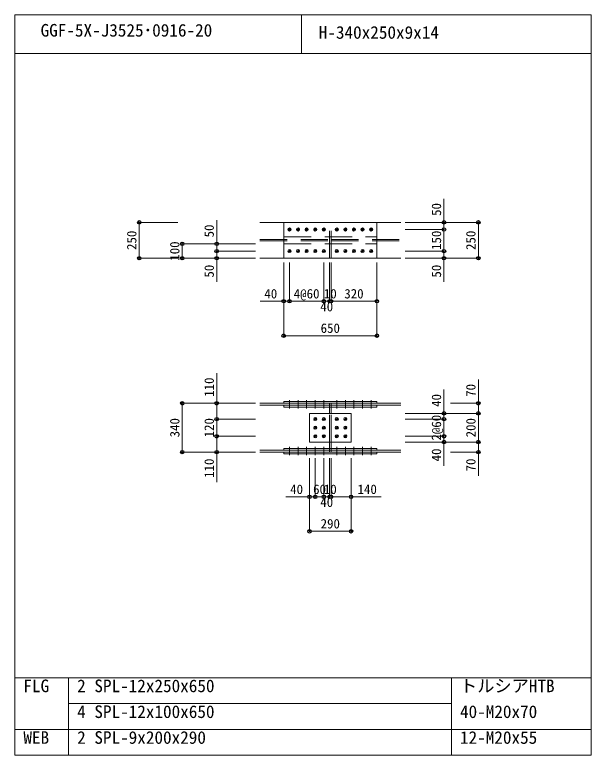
# Model space of a CAD drawing. Units: millimetres, scale not verified. Extents: x -8310 to 8310, y -4800 to 5700.
# Drawn here: x 90 to 4110, y -4800 to 360 of the extents above; entities that cross this region are included whole.
import ezdxf
from ezdxf.enums import TextEntityAlignment as Align

# ---------------------------------------------------------------- set-up
doc = ezdxf.new("R2010")
doc.units = ezdxf.units.MM
doc.header["$LTSCALE"] = 30
doc.header["$PDMODE"] = 32
doc.header["$PDSIZE"] = 24
doc.linetypes.add('USER2', pattern=[9.525, 6.35, -3.175])
doc.layers.add('0-0', color=7, linetype='Continuous')
doc.layers.add('0-2', color=7, linetype='Continuous')
for name, color, linetype, lineweight in [('0-1', 7, 'Continuous', 18), ('0-5', 7, 'Continuous', 18), ('0-6', 7, 'USER2', 18), ('0-8', 7, 'Continuous', 18), ('0-9', 7, 'Continuous', 18), ('0-A', 7, 'Continuous', 18), ('0-B', 7, 'Continuous', 18)]:
    doc.layers.add(name, color=color, linetype=linetype, lineweight=lineweight)
doc.styles.add('ＭＳ ゴシック', font='')
doc.styles.get('ＭＳ ゴシック').set_extended_font_data('MS Gothic')

msp = doc.modelspace()

# ---------------------------------------------------------------- linework, layer by layer
at = {"layer": '0-0'}
for p in [(958, -1086.5), (3083, -1086.5), (3323, -1086.5), (3083, -1136.5), (1258, -1236.5), (1498, -1236.5), (1498, -1286.5), (3083, -1286.5), (958, -1336.5), (1258, -1336.5), (1498, -1336.5), (3083, -1336.5), (3323, -1336.5), (1965.5, -1636.5), (2005.5, -1636.5), (2245.5, -1636.5), (2285.5, -1636.5), (2295.5, -1636.5), (2615.5, -1636.5), (1965.5, -1876.5), (2615.5, -1876.5), (1258, -2347.5), (1498, -2347.5), (3323, -2347.5), (3083, -2417.5), (3323, -2417.5), (1498, -2457.5), (3083, -2457.5), (1498, -2577.5), (3083, -2577.5), (3083, -2617.5), (3323, -2617.5), (1258, -2687.5), (1498, -2687.5), (3323, -2687.5), (2145.5, -2999.5), (2185.5, -2999.5), (2245.5, -2999.5), (2285.5, -2999.5), (2295.5, -2999.5), (2435.5, -2999.5), (2145.5, -3239.5), (2435.5, -3239.5)]:
    msp.add_point(p, dxfattribs=at)
at = {"layer": '0-1'}
for p, q in [((90, -4800), (90, 360)), ((90, 360), (4110, 360)), ((2090, 90), (2090, 360)), ((4110, -4800), (4110, 360)), ((90, 90), (4110, 90)), ((90, -4260), (4110, -4260)), ((465, -4800), (465, -4260)), ((3135, -4800), (3135, -4260)), ((465, -4440), (3135, -4440)), ((90, -4620), (4110, -4620)), ((90, -4800), (4110, -4800))]:
    msp.add_line(p, q, dxfattribs=at)
at = {"layer": '0-5'}
for p, q in [((1798, -1086.5), (2285.5, -1086.5)), ((1965.5, -1086.5), (2615.5, -1086.5)), ((1965.5, -1336.5), (1965.5, -1086.5)), ((2295.5, -1086.5), (2783, -1086.5)), ((1798, -1336.5), (2285.5, -1336.5)), ((2295.5, -1336.5), (2783, -1336.5)), ((1798, -2347.5), (2285.5, -2347.5)), ((1965.5, -2335.5), (2615.5, -2335.5)), ((1965.5, -2347.5), (1965.5, -2335.5)), ((1965.5, -2361.5), (2615.5, -2361.5)), ((1965.5, -2373.5), (1965.5, -2361.5)), ((2285.5, -2417.5), (2285.5, -2373.5)), ((2295.5, -2347.5), (2783, -2347.5)), ((2295.5, -2361.5), (2295.5, -2347.5)), ((2295.5, -2361.5), (2783, -2361.5)), ((2295.5, -2417.5), (2295.5, -2373.5)), ((2145.5, -2417.5), (2435.5, -2417.5)), ((2145.5, -2617.5), (2145.5, -2417.5)), ((2285.5, -2661.5), (2285.5, -2617.5)), ((2295.5, -2661.5), (2295.5, -2617.5)), ((1798, -2673.5), (2285.5, -2673.5)), ((1965.5, -2661.5), (2285.5, -2661.5)), ((1965.5, -2673.5), (1965.5, -2661.5)), ((1965.5, -2673.5), (2285.5, -2673.5)), ((2285.5, -2661.5), (2615.5, -2661.5)), ((2285.5, -2673.5), (2615.5, -2673.5)), ((2615.5, -2673.5), (2615.5, -2661.5)), ((1965.5, -2687.5), (2285.5, -2687.5)), ((1965.5, -2699.5), (1965.5, -2687.5)), ((1965.5, -2699.5), (2285.5, -2699.5)), ((2285.5, -2687.5), (2615.5, -2687.5)), ((2285.5, -2699.5), (2615.5, -2699.5)), ((2295.5, -2687.5), (2783, -2687.5)), ((2615.5, -2699.5), (2615.5, -2687.5))]:
    msp.add_line(p, q, dxfattribs=at)
for points in [[(1965.5, -1336.5), (2615.5, -1336.5), (2615.5, -1086.5)], [(1798, -2361.5), (2285.5, -2361.5), (2285.5, -2347.5)], [(1965.5, -2347.5), (2615.5, -2347.5), (2615.5, -2335.5)], [(1965.5, -2373.5), (2615.5, -2373.5), (2615.5, -2361.5)], [(2145.5, -2617.5), (2435.5, -2617.5), (2435.5, -2417.5)], [(1798, -2687.5), (2285.5, -2687.5), (2285.5, -2673.5)], [(2295.5, -2687.5), (2295.5, -2673.5), (2783, -2673.5)]]:
    msp.add_lwpolyline(points, dxfattribs=at)
at = {"layer": '0-6'}
for p, q in [((1965.5, -1086.5), (2615.5, -1086.5)), ((2285.5, -1336.5), (2285.5, -1086.5)), ((2295.5, -1336.5), (2295.5, -1086.5)), ((1965.5, -1186.5), (2615.5, -1186.5)), ((1798, -1207), (2285.5, -1207)), ((1798, -1216), (2285.5, -1216)), ((1965.5, -1236.5), (2615.5, -1236.5)), ((2295.5, -1207), (2783, -1207)), ((2295.5, -1216), (2783, -1216)), ((1965.5, -1336.5), (2615.5, -1336.5)), ((2285.5, -2373.5), (2285.5, -2361.5)), ((2295.5, -2373.5), (2295.5, -2361.5)), ((2285.5, -2617.5), (2285.5, -2417.5)), ((2295.5, -2617.5), (2295.5, -2417.5)), ((2285.5, -2673.5), (2285.5, -2661.5)), ((2295.5, -2673.5), (2295.5, -2661.5))]:
    msp.add_line(p, q, dxfattribs=at)
at = {"layer": '0-8'}
for p, q in [((1996.17, -1145.84), (2014.83, -1127.17)), ((2005.5, -1147.5), (2005.5, -1125.5)), ((2056.17, -1145.84), (2074.83, -1127.17)), ((2065.5, -1147.5), (2065.5, -1125.5)), ((2116.17, -1145.84), (2134.83, -1127.17)), ((2125.5, -1147.5), (2125.5, -1125.5)), ((2176.17, -1145.84), (2194.83, -1127.17)), ((2185.5, -1147.5), (2185.5, -1125.5)), ((2236.17, -1145.84), (2254.83, -1127.17)), ((2245.5, -1147.5), (2245.5, -1125.5)), ((2326.17, -1145.84), (2344.83, -1127.17)), ((2335.5, -1147.5), (2335.5, -1125.5)), ((2386.17, -1145.84), (2404.83, -1127.17)), ((2395.5, -1147.5), (2395.5, -1125.5)), ((2446.17, -1145.84), (2464.83, -1127.17)), ((2455.5, -1147.5), (2455.5, -1125.5)), ((2506.17, -1145.84), (2524.83, -1127.17)), ((2515.5, -1147.5), (2515.5, -1125.5)), ((2566.17, -1145.84), (2584.83, -1127.17)), ((2575.5, -1147.5), (2575.5, -1125.5)), ((1994.5, -1136.5), (2016.5, -1136.5)), ((2054.5, -1136.5), (2076.5, -1136.5)), ((2114.5, -1136.5), (2136.5, -1136.5)), ((2174.5, -1136.5), (2196.5, -1136.5)), ((2234.5, -1136.5), (2256.5, -1136.5)), ((2324.5, -1136.5), (2346.5, -1136.5)), ((2384.5, -1136.5), (2406.5, -1136.5)), ((2444.5, -1136.5), (2466.5, -1136.5)), ((2504.5, -1136.5), (2526.5, -1136.5)), ((2564.5, -1136.5), (2586.5, -1136.5)), ((1994.5, -1286.5), (2016.5, -1286.5)), ((1996.17, -1295.84), (2014.83, -1277.17)), ((2005.5, -1297.5), (2005.5, -1275.5)), ((2054.5, -1286.5), (2076.5, -1286.5)), ((2056.17, -1295.84), (2074.83, -1277.17)), ((2065.5, -1297.5), (2065.5, -1275.5)), ((2114.5, -1286.5), (2136.5, -1286.5)), ((2116.17, -1295.84), (2134.83, -1277.17)), ((2125.5, -1297.5), (2125.5, -1275.5)), ((2174.5, -1286.5), (2196.5, -1286.5)), ((2176.17, -1295.84), (2194.83, -1277.17)), ((2185.5, -1297.5), (2185.5, -1275.5)), ((2234.5, -1286.5), (2256.5, -1286.5)), ((2236.17, -1295.84), (2254.83, -1277.17)), ((2245.5, -1297.5), (2245.5, -1275.5)), ((2324.5, -1286.5), (2346.5, -1286.5)), ((2326.17, -1295.84), (2344.83, -1277.17)), ((2335.5, -1297.5), (2335.5, -1275.5)), ((2384.5, -1286.5), (2406.5, -1286.5)), ((2386.17, -1295.84), (2404.83, -1277.17)), ((2395.5, -1297.5), (2395.5, -1275.5)), ((2444.5, -1286.5), (2466.5, -1286.5)), ((2446.17, -1295.84), (2464.83, -1277.17)), ((2455.5, -1297.5), (2455.5, -1275.5)), ((2504.5, -1286.5), (2526.5, -1286.5)), ((2506.17, -1295.84), (2524.83, -1277.17)), ((2515.5, -1297.5), (2515.5, -1275.5)), ((2564.5, -1286.5), (2586.5, -1286.5)), ((2566.17, -1295.84), (2584.83, -1277.17)), ((2575.5, -1297.5), (2575.5, -1275.5)), ((2174.5, -2457.5), (2196.5, -2457.5)), ((2176.17, -2466.84), (2194.83, -2448.17)), ((2185.5, -2468.5), (2185.5, -2446.5)), ((2234.5, -2457.5), (2256.5, -2457.5)), ((2236.17, -2466.84), (2254.83, -2448.17)), ((2245.5, -2468.5), (2245.5, -2446.5)), ((2324.5, -2457.5), (2346.5, -2457.5)), ((2326.17, -2466.84), (2344.83, -2448.17)), ((2335.5, -2468.5), (2335.5, -2446.5)), ((2384.5, -2457.5), (2406.5, -2457.5)), ((2386.17, -2466.84), (2404.83, -2448.17)), ((2395.5, -2468.5), (2395.5, -2446.5)), ((2174.5, -2517.5), (2196.5, -2517.5)), ((2176.17, -2526.84), (2194.83, -2508.17)), ((2185.5, -2528.5), (2185.5, -2506.5)), ((2234.5, -2517.5), (2256.5, -2517.5)), ((2236.17, -2526.84), (2254.83, -2508.17)), ((2245.5, -2528.5), (2245.5, -2506.5)), ((2324.5, -2517.5), (2346.5, -2517.5)), ((2326.17, -2526.84), (2344.83, -2508.17)), ((2335.5, -2528.5), (2335.5, -2506.5)), ((2384.5, -2517.5), (2406.5, -2517.5)), ((2386.17, -2526.84), (2404.83, -2508.17)), ((2395.5, -2528.5), (2395.5, -2506.5)), ((2174.5, -2577.5), (2196.5, -2577.5)), ((2176.17, -2586.84), (2194.83, -2568.17)), ((2185.5, -2588.5), (2185.5, -2566.5)), ((2234.5, -2577.5), (2256.5, -2577.5)), ((2236.17, -2586.84), (2254.83, -2568.17)), ((2245.5, -2588.5), (2245.5, -2566.5)), ((2324.5, -2577.5), (2346.5, -2577.5)), ((2326.17, -2586.84), (2344.83, -2568.17)), ((2335.5, -2588.5), (2335.5, -2566.5)), ((2384.5, -2577.5), (2406.5, -2577.5)), ((2386.17, -2586.84), (2404.83, -2568.17)), ((2395.5, -2588.5), (2395.5, -2566.5))]:
    msp.add_line(p, q, dxfattribs=at)
at = {"layer": '0-9'}
for p, q in [((2005.5, -2325.5), (2005.5, -2383.5)), ((2065.5, -2325.5), (2065.5, -2383.5)), ((2125.5, -2325.5), (2125.5, -2383.5)), ((2185.5, -2325.5), (2185.5, -2383.5)), ((2245.5, -2325.5), (2245.5, -2383.5)), ((2335.5, -2325.5), (2335.5, -2383.5)), ((2395.5, -2325.5), (2395.5, -2383.5)), ((2455.5, -2325.5), (2455.5, -2383.5)), ((2515.5, -2325.5), (2515.5, -2383.5)), ((2575.5, -2325.5), (2575.5, -2383.5)), ((2005.5, -2709.5), (2005.5, -2651.5)), ((2065.5, -2709.5), (2065.5, -2651.5)), ((2125.5, -2709.5), (2125.5, -2651.5)), ((2185.5, -2709.5), (2185.5, -2651.5)), ((2245.5, -2709.5), (2245.5, -2651.5)), ((2335.5, -2709.5), (2335.5, -2651.5)), ((2395.5, -2709.5), (2395.5, -2651.5)), ((2455.5, -2709.5), (2455.5, -2651.5)), ((2515.5, -2709.5), (2515.5, -2651.5)), ((2575.5, -2709.5), (2575.5, -2651.5))]:
    msp.add_line(p, q, dxfattribs=at)
at = {"layer": '0-A'}
for p, q in [((1228, -1086.5), (958, -1086.5)), ((2813, -1086.5), (3083, -1086.5)), ((2813, -1086.5), (3323, -1086.5)), ((2813, -1136.5), (3083, -1136.5)), ((1768, -1236.5), (1258, -1236.5)), ((1768, -1236.5), (1498, -1236.5)), ((1768, -1286.5), (1498, -1286.5)), ((1498, -1501.5), (1498, -1286.5)), ((2813, -1286.5), (3083, -1286.5)), ((3083, -1501.5), (3083, -1286.5)), ((1768, -1336.5), (1498, -1336.5)), ((2813, -1336.5), (3083, -1336.5)), ((1965.5, -1366.5), (1965.5, -1636.5)), ((1965.5, -1366.5), (1965.5, -1876.5)), ((2005.5, -1366.5), (2005.5, -1636.5)), ((2005.5, -1366.5), (2005.5, -1636.5)), ((2245.5, -1366.5), (2245.5, -1636.5)), ((2245.5, -1366.5), (2245.5, -1636.5)), ((2285.5, -1366.5), (2285.5, -1636.5)), ((2285.5, -1366.5), (2285.5, -1636.5)), ((2295.5, -1366.5), (2295.5, -1636.5)), ((2295.5, -1366.5), (2295.5, -1636.5)), ((2615.5, -1366.5), (2615.5, -1636.5)), ((2615.5, -1366.5), (2615.5, -1876.5)), ((1800.5, -1636.5), (2005.5, -1636.5)), ((2005.5, -1636.5), (2245.5, -1636.5)), ((2245.5, -1636.5), (2285.5, -1636.5)), ((2285.5, -1636.5), (2295.5, -1636.5)), ((2295.5, -1636.5), (2615.5, -1636.5)), ((1965.5, -1876.5), (2615.5, -1876.5)), ((1768, -2347.5), (1258, -2347.5)), ((1768, -2347.5), (1498, -2347.5)), ((3129.33, -2347.5), (3323, -2347.5)), ((2813, -2417.5), (3083, -2417.5)), ((2813, -2417.5), (3323, -2417.5)), ((1768, -2457.5), (1498, -2457.5)), ((2813, -2457.5), (3083, -2457.5)), ((1768, -2577.5), (1498, -2577.5)), ((1498, -2897.5), (1498, -2577.5)), ((2813, -2577.5), (3083, -2577.5)), ((3083, -2782.5), (3083, -2577.5)), ((2813, -2617.5), (3083, -2617.5)), ((2813, -2617.5), (3323, -2617.5)), ((3323, -2852.5), (3323, -2617.5)), ((1768, -2687.5), (1498, -2687.5)), ((2145.5, -2729.5), (2145.5, -2999.5)), ((2145.5, -2729.5), (2145.5, -3239.5)), ((2185.5, -2729.5), (2185.5, -2999.5)), ((2185.5, -2729.5), (2185.5, -2999.5)), ((2245.5, -2729.5), (2245.5, -2999.5)), ((2245.5, -2729.5), (2245.5, -2999.5)), ((2285.5, -2729.5), (2285.5, -2999.5)), ((2285.5, -2729.5), (2285.5, -2999.5)), ((2295.5, -2729.5), (2295.5, -2999.5)), ((2295.5, -2729.5), (2295.5, -2999.5)), ((2435.5, -2729.5), (2435.5, -2999.5)), ((2435.5, -2729.5), (2435.5, -3239.5)), ((3129.33, -2687.5), (3323, -2687.5)), ((1980.5, -2999.5), (2185.5, -2999.5)), ((2185.5, -2999.5), (2245.5, -2999.5)), ((2245.5, -2999.5), (2285.5, -2999.5)), ((2285.5, -2999.5), (2295.5, -2999.5)), ((2295.5, -2999.5), (2645.5, -2999.5)), ((2145.5, -3239.5), (2435.5, -3239.5))]:
    msp.add_line(p, q, dxfattribs=at)
for points in [[(2813, -1136.5), (3083, -1136.5), (3083, -921.5)], [(1768, -1286.5), (1498, -1286.5), (1498, -1071.5)], [(1228, -1336.5), (958, -1336.5), (958, -1086.5)], [(2813, -1336.5), (3323, -1336.5), (3323, -1086.5)], [(2813, -1286.5), (3083, -1286.5), (3083, -1136.5)], [(1768, -1336.5), (1258, -1336.5), (1258, -1236.5)], [(1768, -2457.5), (1498, -2457.5), (1498, -2137.5)], [(2813, -2417.5), (3323, -2417.5), (3323, -2182.5)], [(2813, -2457.5), (3083, -2457.5), (3083, -2252.5)], [(1768, -2687.5), (1258, -2687.5), (1258, -2347.5)], [(2813, -2617.5), (3323, -2617.5), (3323, -2417.5)], [(1768, -2577.5), (1498, -2577.5), (1498, -2457.5)], [(2813, -2577.5), (3083, -2577.5), (3083, -2457.5)]]:
    msp.add_lwpolyline(points, dxfattribs=at)
at = {"layer": '0-B'}
for centre in [(2005.5, -1136.5), (2065.5, -1136.5), (2125.5, -1136.5), (2185.5, -1136.5), (2245.5, -1136.5), (2335.5, -1136.5), (2395.5, -1136.5), (2455.5, -1136.5), (2515.5, -1136.5), (2575.5, -1136.5), (2005.5, -1286.5), (2065.5, -1286.5), (2125.5, -1286.5), (2185.5, -1286.5), (2245.5, -1286.5), (2335.5, -1286.5), (2395.5, -1286.5), (2455.5, -1286.5), (2515.5, -1286.5), (2575.5, -1286.5), (2185.5, -2457.5), (2245.5, -2457.5), (2335.5, -2457.5), (2395.5, -2457.5), (2185.5, -2517.5), (2245.5, -2517.5), (2335.5, -2517.5), (2395.5, -2517.5), (2185.5, -2577.5), (2245.5, -2577.5), (2335.5, -2577.5), (2395.5, -2577.5)]:
    msp.add_circle(centre, 11, dxfattribs=at)

# ---------------------------------------------------------------- texts
at = {"layer": '0-2', "style": 'ＭＳ ゴシック'}
for s, p in [('GGF-5X-J3525･0916-20', (270, 181.8)), ('H-340x250x9x14', (2210, 166.8)), ('FLG', (150, -4387.2)), ('2', (525, -4387.2)), ('SPL-12x250x650', (645, -4387.2)), ('トルシアHTB', (3195, -4387.2)), ('4', (525, -4567.2)), ('SPL-12x100x650', (645, -4567.2)), ('40-M20x70', (3195, -4567.2)), ('WEB', (150, -4747.2)), ('2', (525, -4747.2)), ('SPL-9x200x290', (645, -4747.2)), ('12-M20x55', (3195, -4747.2))]:
    msp.add_text(s, height=87.98, dxfattribs=at).set_placement(p, align=Align.BOTTOM_LEFT)
at = {"layer": '0-A', "style": 'ＭＳ ゴシック'}
for s, p in [('50', (3083, -1041.5)), ('50', (1498, -1191.5)), ('250', (958, -1279)), ('150', (3083, -1279)), ('250', (3323, -1279)), ('100', (1258, -1354)), ('50', (1498, -1471.5)), ('50', (3083, -1471.5)), ('110', (1498, -2302.5)), ('70', (3323, -2302.5)), ('40', (3083, -2372.5)), ('340', (1258, -2585)), ('120', (1498, -2585)), ('2@60', (3083, -2607.5)), ('200', (3323, -2585)), ('40', (3083, -2752.5)), ('110', (1498, -2867.5)), ('70', (3323, -2822.5))]:
    msp.add_text(s, height=65.98, rotation=90, dxfattribs=at).set_placement(p, align=Align.BOTTOM_LEFT)
for s, p in [('40', (1830.5, -1636.5)), ('4@60', (2035.5, -1636.5)), ('10', (2245.5, -1636.5)), ('320', (2388, -1636.5)), ('40', (2220.5, -1726.5)), ('650', (2223, -1876.5)), ('40', (2010.5, -2999.5)), ('60', (2170.5, -2999.5)), ('10', (2245.5, -2999.5)), ('140', (2480.5, -2999.5)), ('40', (2220.5, -3089.5)), ('290', (2223, -3239.5))]:
    msp.add_text(s, height=65.98, dxfattribs=at).set_placement(p, align=Align.BOTTOM_LEFT)

doc.saveas('drawing.dxf')
